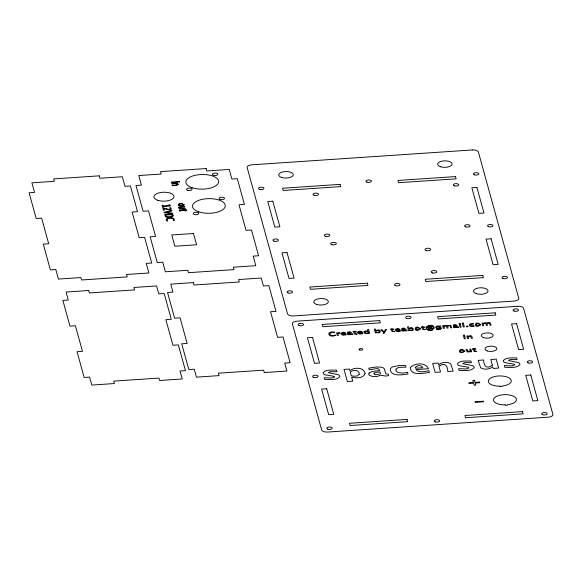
<?xml version="1.0" encoding="UTF-8"?>
<svg xmlns="http://www.w3.org/2000/svg" width="582" height="582" viewBox="0 0 582 582"><rect width="100%" height="100%" fill="white"/><g stroke="black" fill="none" stroke-linecap="round" stroke-linejoin="round"><path stroke-width="0.87" d="M457.008 327.288L453.342 327.31C452.716 325.52 461.308 325.185 453.262 325.549L453.152 325.156C456.295 323.316 457.132 326.153 458.681 327.317L457.896 327.455A0.88 0.393 -0.9 0 1 457.008 327.288M441.178 328.335L440.399 329.419L436.624 329.718L436.631 329.296L439.323 329.259A1.426 0.64 -0.9 0 0 440.116 328.772L440.007 327.964C437.795 330.641 432.906 326.291 437.715 325.993A2.153 0.96 -0.9 0 1 439.112 326.109L440.538 325.862L441.178 328.335M173.545 219.414L173.283 220.593L174.36 220.52C175.32 216.053 163.171 217.224 166.816 221.036L167.805 220.971C164.51 218.286 172.432 217.297 173.545 219.414M500.025 386.128L500.025 386.201A1.186 0.531 -0.9 0 0 501.342 386.644A1.186 0.531 -0.9 0 0 502.375 386.041L504.099 385.75A11.487 5.122 -0.9 0 0 508.333 377.514A11.487 5.122 -0.9 0 0 489.658 378.773A11.487 5.122 -0.9 0 0 498.199 386.15L500.025 386.128M505.191 404.839L505.191 404.912A1.186 0.531 -0.9 0 0 506.507 405.356A1.186 0.531 -0.9 0 0 507.54 404.752L509.265 404.461A11.487 5.122 -0.9 0 0 513.499 396.226A11.487 5.122 -0.9 0 0 494.824 397.484A11.487 5.122 -0.9 0 0 503.365 404.854L505.191 404.839M395.986 369.163L395.956 370.421L396.706 371.665L398.183 372.567L402.679 373.127L407.56 372.313L408.018 373.979C402.809 374.859 390.086 377.02 390.406 368.828A8.941 3.987 -0.9 0 1 393.57 366.565L399.739 365.438L405.487 365.409L405.967 367.147L398.379 367.38L395.986 369.163M470.482 324.771L471.18 325.884L474.083 325.796L474.199 326.211L470.787 326.357A3.034 1.353 -0.9 0 1 469.601 325.804L469.463 324.421A2.517 1.12 -0.9 0 1 470.62 323.868L473.435 323.672L473.544 324.072L471.289 324.174L470.482 324.771M170.606 208.611C168.707 210.888 165.339 207.468 162.836 208.138L163.426 210.284L164.371 210.226L163.942 208.654L169.98 209.84A2.008 0.895 -0.9 0 0 171.05 209.476L171.181 208.152L169.711 207.767L170.606 208.611M179.634 210.626L179.845 211.331L180.995 210.589L184.8 210.306L184.996 210.997L185.804 210.946L185.614 210.248L186.8 210.167L185.389 209.44L179.634 210.626M178.769 207.468L178.878 208.043L180.238 208.632L179.125 208.705L179.256 209.185L185.207 208.785L185.076 208.305C179.241 209.709 177.357 206.384 184.741 207.105L184.61 206.625L178.769 207.468M178.223 184.538L176.622 185.418L172.345 185.702L172.214 185.221C179.598 185.942 177.699 182.617 171.879 184.021L171.748 183.541L177.699 183.134L177.83 183.614L176.717 183.694L178.223 184.538M376.409 332.577L375.419 332.977L374.35 329.099L375.426 329.026L375.899 330.729C380.541 327.586 382.418 334.439 376.409 332.577M409.553 330.343L408.564 330.743L407.495 326.866L408.571 326.793L409.044 328.495C413.686 325.353 415.555 332.206 409.553 330.343M172.214 215.522L172.163 215.857C170.533 217.151 166.219 217.741 165.623 215.064L172.017 214.634L172.214 215.522M183.381 204.682C182.741 205.999 179.78 206.035 178.783 204.98C179.438 203.685 182.377 203.649 183.381 204.682M342.165 333.224L344.74 333.377L343.853 332.729L342.165 333.224M358.825 332.096L361.4 332.257L360.513 331.609L358.825 332.096M396.386 329.565L398.961 329.725L398.073 329.077L396.386 329.565M415.701 367.206L415.533 368.231L422.736 367.751C421.877 365.14 418.283 365.307 416.297 366.442L415.701 367.206M329.739 333.544C329.739 336.229 333.719 335.588 335.407 335.006L335.53 335.45C328.27 338.448 325.44 330.627 334.592 332.096L334.723 332.577L331.464 332.555L329.739 333.544M365.052 373.368C363.561 378.722 355.958 378.249 351.623 377.063L352.765 381.174L347.352 381.537L343.998 369.403L349.411 369.039L349.877 370.719C353.82 367.155 363.925 366.893 365.052 373.368M363.99 331.849C363.815 334.024 367.3 334.032 368.479 332.911L368.617 333.406L369.701 333.333L368.639 329.485L367.548 329.558L367.97 331.063L365.576 330.882L363.99 331.849M334.33 376.794L333.712 377.609L331.282 378.031L324.203 377.74L324.691 379.508C329.521 379.202 336.287 380.795 339.837 376.714L339.233 375.252L338.004 374.626L328.35 372.727L330.001 371.731L336.985 371.716L336.52 370.021C332.235 370.421 326.08 369.003 323.054 372.72L323.636 374.146L324.785 374.772L333.479 376.234L334.33 376.794M468.728 367.737L468.11 368.552L465.68 368.973L458.609 368.682L459.089 370.45C463.919 370.145 470.685 371.738 474.235 367.657L473.632 366.194L472.402 365.569L462.748 363.67L464.4 362.673L471.384 362.659L470.918 360.964C466.633 361.364 460.478 359.945 457.452 363.663L458.034 365.089L459.183 365.714L467.877 367.177L468.728 367.737M514.473 364.652L513.855 365.467L511.425 365.889L504.347 365.605L504.834 367.366C509.665 367.067 516.43 368.653 519.981 364.572L519.377 363.117L518.147 362.484L508.493 360.585L510.145 359.589L517.129 359.574L516.663 357.886C512.378 358.279 506.224 356.868 503.197 360.585L503.772 362.004L504.929 362.63L513.622 364.092L514.473 364.652M428.046 327.717C427.741 329.492 430.447 329.47 431.393 328.554C436.253 330.569 433.946 323.81 429.931 325.6C421.804 326.269 427.814 332.213 432.732 330.023L432.652 329.732C420.924 332.082 429.669 320.878 433.881 327.979L433.43 328.554L432.317 328.575L431.618 326.633L429.269 326.851L428.046 327.717M374.008 373.171L374.168 374.277L375.761 374.815L380.475 373.746L379.973 371.934L376.423 372.262L374.008 373.171M341.074 333.341L341.176 334.199L342.151 334.854A2.75 1.222 -0.9 0 0 343.766 335.116L346.225 334.832L346.115 334.446L343.315 334.665L342.165 333.915C350.277 334.825 343.045 330.38 341.074 333.341M357.726 332.22L357.828 333.071L358.803 333.733A2.75 1.222 -0.9 0 0 360.425 333.995L362.877 333.704L362.775 333.326L359.967 333.544L358.825 332.795C366.929 333.704 359.705 329.259 357.726 332.22M395.287 329.688L395.389 330.54L396.364 331.202A2.75 1.222 -0.9 0 0 397.986 331.464L400.438 331.173L400.336 330.794L397.528 331.012L396.386 330.263C404.497 331.173 397.266 326.728 395.287 329.688M173.13 215.755L172.759 216.482L171.181 217.151L167.107 217.253A3.405 1.52 -0.9 0 1 165.441 216.569L164.619 214.613L172.738 214.067L173.13 215.755M420.502 328.866C412.871 334.344 414.151 322.806 420.502 328.866M464.8 351.172C457.168 356.65 458.449 345.104 464.8 351.172M480.717 324.814C473.086 330.285 474.366 318.747 480.717 324.814M410.281 367.511C410.426 376.125 423.943 373.258 429.443 372.429L428.978 370.741C424.875 371.36 419.113 373.331 415.984 369.585L428.425 368.748C425.791 361.902 414.58 363.037 410.281 367.511M348.574 333.777L349.178 334.352L350.881 333.995L350.691 333.311L348.574 333.777M402.788 330.125L403.399 330.692L405.101 330.343L404.912 329.652L402.788 330.125M454.28 326.655L454.884 327.222L456.586 326.873L456.397 326.182L454.28 326.655M184.218 204.908C175.517 209.869 177.255 199.546 184.218 204.908M369.032 373.062L368.726 374.422L369.425 375.426L372.924 376.569A7.268 3.245 -0.9 0 0 378.271 376.096C381.523 373.782 384.978 377.383 388.638 375.463L388.136 374.124L386.222 374.015L385.626 373.258L384.236 368.661L382.963 367.678L380.795 367.118L375.892 367.046L368.784 368.159L369.243 369.817L377.005 368.566L378.977 369.141L379.595 370.552L372.138 371.512L369.032 373.062M347.534 333.755L347.636 334.432L348.662 334.759L351.302 334.41A0.88 0.393 -0.9 0 0 352.19 334.577L352.976 334.446C351.426 333.282 350.59 330.438 347.447 332.278L347.556 332.678C351.812 331.82 350.851 333.13 347.534 333.755M401.755 330.103L401.856 330.78L402.882 331.107L405.516 330.758A0.88 0.393 -0.9 0 0 406.403 330.925L407.196 330.787C405.647 329.623 404.81 326.786 401.66 328.626L401.769 329.019C406.032 328.168 405.072 329.477 401.755 330.103M429.036 327.346L429.21 328.706L431.211 328.146L430.891 326.975L429.036 327.346M365.285 331.514L365.089 331.864C365.038 333.595 367.409 333.355 368.391 332.613L368.057 331.391L365.285 331.514M379.297 331.776L378.358 332.431L376.321 332.242L375.979 331.027C376.969 330.278 379.34 330.045 379.297 331.776M412.442 329.543L411.503 330.198L409.459 330.009L409.124 328.794C410.114 328.044 412.485 327.812 412.442 329.543M359.261 374.19L357.435 375.987L353.47 376.227L351.23 375.63L350.255 372.094C352.838 369.614 359.523 369.446 359.261 374.19M386.47 329.507L384.215 333.333L383.094 333.413L383.793 332.387L380.759 329.892L381.923 329.812L384.178 331.689L385.451 329.572L386.47 329.507M416.145 328.073L415.934 328.866L416.828 329.703L418.618 329.667L419.338 329.092L418.414 327.804L416.145 328.073M476.367 324.014L476.156 324.814L477.051 325.651L478.833 325.607L479.553 325.032L478.63 323.752L476.367 324.014M460.449 350.371L460.238 351.172L461.133 352.008L462.916 351.965L463.636 351.397L462.712 350.109L460.449 350.371M436.886 326.691L436.667 327.448L437.191 328.073L439.927 327.666L439.621 326.567L436.886 326.691M338.062 333.028L336.556 332.868L337.284 335.516L338.368 335.443L337.887 333.697L339.953 333.05L339.481 332.613A1.906 0.851 -0.9 0 0 338.062 333.028M447.849 325.629L445.143 325.527L443.848 326.146L443.71 325.651L442.626 325.724L443.36 328.372L444.437 328.299L443.95 326.524L445.55 325.869L446.394 326.08L447.012 328.124L448.096 328.052L447.609 326.276L449.224 325.629L450.046 325.833L450.664 327.877L451.748 327.804L450.621 325.331L447.849 325.629M487.221 322.974L484.515 322.872L483.22 323.49L483.082 322.995L482.005 323.068L482.74 325.716L483.817 325.644L483.329 323.868L484.93 323.221L485.774 323.425L486.385 325.469L487.476 325.396L486.981 323.621L488.596 322.974L489.426 323.177L490.037 325.222L491.128 325.149L490 322.675L487.221 322.974M439.985 365.583L438.981 366.376L440.53 371.993L435.118 372.356L432.659 363.43L438.064 363.066L438.53 364.747C441.803 362.055 447.056 361.48 450.708 363.685L453.16 371.141L447.747 371.505C447.834 366.158 444.859 362.259 439.985 365.583M492.357 365.125C487.258 369.184 483.729 366.835 483.591 359.996L478.178 360.36L480.63 367.817C484.282 370.014 489.535 369.454 492.808 366.755L493.274 368.435L498.679 368.071L496.22 359.145L490.808 359.509L492.357 365.125M468.546 336.549L468.168 336.833L468.641 338.542L467.564 338.615L466.829 335.967L467.906 335.894L468.044 336.396L469.987 335.698L471.696 336.061L472.431 338.288L471.347 338.36L470.554 336.207L468.546 336.549M470.285 350.895L467.892 351.513L467.099 349.36L466.022 349.433L467.171 351.892L469.048 351.95L470.402 351.324L470.54 351.826L471.624 351.754L470.889 349.105L469.812 349.178L470.285 350.895M171.726 210.422L163.993 212.335L164.124 212.816L172.599 213.579L172.476 213.128L165.535 212.503L171.872 210.931L171.726 210.422M356.992 334.192L354.387 333.959L353.747 332.082L352.903 331.769L354.584 331.122L354.729 331.645L356.286 331.544L356.388 331.9L354.831 332.009L355.362 333.697L356.992 334.192M394.552 331.66L391.948 331.427L391.315 329.55L390.464 329.237L392.144 328.59L392.29 329.114L393.847 329.012L393.949 329.368L392.392 329.477L392.923 331.165L394.552 331.66M425.173 329.594L422.568 329.361L421.935 327.484L421.084 327.171L422.765 326.524L422.91 327.048L424.467 326.946L424.569 327.31L423.012 327.411L423.543 329.099L425.173 329.594M476.44 351.426L473.835 351.193L473.202 349.316L472.351 349.004L474.032 348.356L474.177 348.88L475.734 348.778L475.836 349.135L474.279 349.244L474.81 350.931L476.44 351.426M472.286 149.96L251.911 164.808A5.471 2.437 -0.9 0 0 247.154 167.594L287.552 313.88A5.471 2.437 -0.9 0 0 293.648 315.924L514.015 301.076A5.471 2.437 -0.9 0 0 518.78 298.297L478.382 152.011A5.471 2.437 -0.9 0 0 472.286 149.96M206.137 168.554L160.545 171.625L161.207 174.04L138.771 175.553L141.419 185.127L135.992 185.491L143.099 211.244L148.526 210.873L155.598 236.467L150.171 236.83L157.278 262.577L162.705 262.213L165.353 271.787L187.782 270.274L188.452 272.689L234.044 269.619L233.382 267.203L255.811 265.69L253.17 256.116L258.597 255.753L251.489 229.999L246.062 230.37L238.991 204.777L244.418 204.413L237.31 178.667L231.883 179.03L229.235 169.457L206.806 170.963L206.137 168.554M99.246 175.837L53.653 178.907L54.322 181.322L31.886 182.835L34.527 192.409L29.1 192.78L36.208 218.526L41.635 218.163L48.706 243.749L43.279 244.113L50.387 269.866L55.814 269.495L58.462 279.076L80.898 277.563L81.56 279.978L127.152 276.901L126.49 274.486L148.927 272.98L146.278 263.399L151.706 263.035L144.598 237.289L139.171 237.652L132.099 212.066L137.534 211.695L130.419 185.949L124.992 186.313L122.351 176.739L99.915 178.252L99.246 175.837M177.299 181.693L171.348 182.093L171.479 182.573L177.437 182.173L177.299 181.693M179.46 181.548L178.383 181.62L178.514 182.101L179.598 182.028L179.46 181.548M340.063 184.363L282.525 188.241L283.15 190.489L340.688 186.611L340.063 184.363M455.495 176.579L397.957 180.456L398.583 182.712L456.121 178.834L455.495 176.579M162.865 205.264L162.051 205.315L162.589 207.243L163.397 207.192L163.2 206.465L170.701 205.963L169.697 204.806L168.86 204.857L169.471 205.555L163.062 205.984L162.865 205.264M272.834 201.19L267.771 201.525L274.835 227.118L279.898 226.776L272.834 201.19M476.92 187.433L471.857 187.775L478.921 213.361L483.984 213.019L476.92 187.433M193.479 233.498L171.77 234.961L174.876 246.23L196.592 244.767L193.479 233.498M287.013 252.523L281.943 252.864L289.007 278.451L294.077 278.116L287.013 252.523M491.099 238.773L486.028 239.115L493.099 264.701L498.163 264.359L491.099 238.773M193.377 282.597L170.759 284.118L172.963 292.091L167.536 292.455L174.644 318.201L180.071 317.837L187.135 343.424L181.708 343.787L188.823 369.541L194.25 369.177L196.447 377.143L219.065 375.616L218.395 373.2L263.631 370.152L264.293 372.567L286.911 371.047L284.714 363.081L290.142 362.71L283.027 336.963L277.599 337.327L270.535 311.741L275.963 311.377L268.855 285.624L263.428 285.988L261.223 278.021L238.613 279.549L239.275 281.964L194.046 285.013L193.377 282.597M88.704 290.527L66.093 292.048L68.29 300.014L62.863 300.377L69.971 326.131L75.398 325.767L82.469 351.353L77.042 351.717L84.15 377.471L89.577 377.1L91.781 385.066L114.392 383.545L113.73 381.13L158.959 378.082L159.628 380.497L182.239 378.969L180.042 371.003L185.469 370.639L178.361 344.893L172.934 345.257L165.863 319.671L171.297 319.3L164.182 293.554L158.755 293.917L156.558 285.951L133.94 287.479L134.609 289.887L89.373 292.935L88.704 290.527M367.351 283.172L309.813 287.05L310.439 289.305L367.97 285.427L367.351 283.172M482.784 275.395L425.246 279.273L425.871 281.528L483.402 277.65L482.784 275.395M517.522 306.307L297.147 321.155A5.471 2.437 -0.9 0 0 292.39 323.934L321.671 429.989A5.471 2.437 -0.9 0 0 327.768 432.04L548.142 417.192A5.471 2.437 -0.9 0 0 552.9 414.406L523.611 308.351A5.471 2.437 -0.9 0 0 517.522 306.307M379.74 320.587L322.202 324.465L322.828 326.72L380.359 322.843L379.74 320.587M495.173 312.81L437.635 316.688L438.261 318.943L495.799 315.066L495.173 312.81M463.308 323.105L462.224 323.177L463.287 327.026L464.371 326.953L463.308 323.105M460.129 323.563L459.045 323.636L459.176 324.116L460.26 324.043L460.129 323.563M460.391 324.523L459.314 324.596L460.042 327.244L461.126 327.171L460.391 324.523M467.739 326.116L466.386 326.204L466.553 326.808L467.906 326.713L467.739 326.116M312.512 337.415L307.442 337.756L314.513 363.343L319.576 363.008L312.512 337.415M516.598 323.665L511.534 324.007L518.598 349.593L523.662 349.251L516.598 323.665M464.4 335.152L463.316 335.225L463.454 335.705L464.531 335.632L464.4 335.152M464.662 336.112L463.585 336.185L464.312 338.833L465.396 338.76L464.662 336.112M326.691 388.754L321.62 389.096L328.685 414.682L333.755 414.34L326.691 388.754M530.777 374.997L525.706 375.339L532.777 400.933L537.841 400.591L530.777 374.997M474.41 380.293L472.831 380.395L473.399 382.447L468.772 382.76L468.968 383.465L473.595 383.152L474.163 385.211L475.741 385.102L475.174 383.043L479.786 382.738L479.597 382.032L474.977 382.345L474.41 380.293M483.184 401.202L475.065 401.747L475.232 402.351L483.344 401.806L483.184 401.202M407.029 419.404L349.491 423.281L350.117 425.537L407.647 421.659L407.029 419.404M522.461 411.627L464.923 415.504L465.549 417.752L523.08 413.875L522.461 411.627M426.3 250.609A2.852 1.273 -0.9 0 0 430.665 249.525A2.852 1.273 -0.9 0 0 426.49 248.405A2.852 1.273 -0.9 0 0 426.3 250.609M432.47 272.929A2.852 1.273 -0.9 0 0 436.827 271.845A2.852 1.273 -0.9 0 0 432.652 270.725A2.852 1.273 -0.9 0 0 432.47 272.929M331.973 244.716A2.852 1.273 -0.9 0 0 336.338 243.632A2.852 1.273 -0.9 0 0 332.162 242.512A2.852 1.273 -0.9 0 0 331.973 244.716M474.446 174.862A2.735 1.222 -0.9 0 0 478.833 174.018A2.735 1.222 -0.9 0 0 475.101 172.759A2.735 1.222 -0.9 0 0 474.446 174.862M503.066 278.502A2.735 1.222 -0.9 0 0 507.453 277.658A2.735 1.222 -0.9 0 0 503.721 276.406A2.735 1.222 -0.9 0 0 503.066 278.502M288.119 292.986A2.735 1.222 -0.9 0 0 292.513 292.142A2.735 1.222 -0.9 0 0 288.781 290.891A2.735 1.222 -0.9 0 0 288.119 292.986M259.499 189.346A2.735 1.222 -0.9 0 0 263.893 188.503A2.735 1.222 -0.9 0 0 260.161 187.244A2.735 1.222 -0.9 0 0 259.499 189.346M488.574 226.696A2.735 1.222 -0.9 0 0 492.961 225.852A2.735 1.222 -0.9 0 0 489.229 224.594A2.735 1.222 -0.9 0 0 488.574 226.696M273.991 241.159A2.735 1.222 -0.9 0 0 278.385 240.308A2.735 1.222 -0.9 0 0 274.653 239.057A2.735 1.222 -0.9 0 0 273.991 241.159M395.571 285.667A2.735 1.222 -0.9 0 0 399.958 284.816A2.735 1.222 -0.9 0 0 396.226 283.565A2.735 1.222 -0.9 0 0 395.571 285.667M366.995 182.188A2.735 1.222 -0.9 0 0 371.389 181.337A2.735 1.222 -0.9 0 0 367.657 180.085A2.735 1.222 -0.9 0 0 366.995 182.188M476.265 293.641A7.29 3.252 -0.9 0 0 487.978 291.386A7.29 3.252 -0.9 0 0 478.026 288.039A7.29 3.252 -0.9 0 0 476.265 293.641M316.579 304.408A7.29 3.252 -0.9 0 0 328.292 302.145A7.29 3.252 -0.9 0 0 318.339 298.799A7.29 3.252 -0.9 0 0 316.579 304.408M440.37 166.721A7.29 3.252 -0.9 0 0 452.083 164.466A7.29 3.252 -0.9 0 0 442.131 161.119A7.29 3.252 -0.9 0 0 440.37 166.721M281.521 177.43A7.29 3.252 -0.9 0 0 293.226 175.167A7.29 3.252 -0.9 0 0 283.274 171.828A7.29 3.252 -0.9 0 0 281.521 177.43M542.744 414.733A2.735 1.222 -0.9 0 0 547.131 413.889A2.735 1.222 -0.9 0 0 543.399 412.631A2.735 1.222 -0.9 0 0 542.744 414.733M313.669 377.383A2.735 1.222 -0.9 0 0 318.063 376.539A2.735 1.222 -0.9 0 0 314.331 375.288A2.735 1.222 -0.9 0 0 313.669 377.383M327.797 429.218A2.735 1.222 -0.9 0 0 332.191 428.374A2.735 1.222 -0.9 0 0 328.459 427.115A2.735 1.222 -0.9 0 0 327.797 429.218M435.249 421.899A2.735 1.222 -0.9 0 0 439.636 421.048A2.735 1.222 -0.9 0 0 435.903 419.797A2.735 1.222 -0.9 0 0 435.249 421.899M514.124 311.094A2.735 1.222 -0.9 0 0 518.511 310.242A2.735 1.222 -0.9 0 0 514.779 308.991A2.735 1.222 -0.9 0 0 514.124 311.094M528.252 362.928A2.735 1.222 -0.9 0 0 532.639 362.077A2.735 1.222 -0.9 0 0 528.907 360.825A2.735 1.222 -0.9 0 0 528.252 362.928M299.177 325.578A2.735 1.222 -0.9 0 0 303.571 324.734A2.735 1.222 -0.9 0 0 299.839 323.476A2.735 1.222 -0.9 0 0 299.177 325.578M406.673 318.419A2.735 1.222 -0.9 0 0 411.067 317.568A2.735 1.222 -0.9 0 0 407.335 316.317A2.735 1.222 -0.9 0 0 406.673 318.419M359.749 350.022A1.826 0.815 -0.9 0 0 362.681 349.455A1.826 0.815 -0.9 0 0 360.193 348.618A1.826 0.815 -0.9 0 0 359.749 350.022M157.795 200.295A10.025 4.474 -0.9 0 0 173.894 197.189A10.025 4.474 -0.9 0 0 160.21 192.591A10.025 4.474 -0.9 0 0 157.795 200.295M187.659 190.336A2.735 1.222 -0.9 0 0 192.053 189.492A2.735 1.222 -0.9 0 0 188.321 188.233A2.735 1.222 -0.9 0 0 187.659 190.336M213.47 175.269A2.735 1.222 -0.9 0 0 217.864 174.418A2.735 1.222 -0.9 0 0 214.132 173.167A2.735 1.222 -0.9 0 0 213.47 175.269M192.147 187.717A16.405 7.319 -0.9 0 0 218.497 182.632A16.405 7.319 -0.9 0 0 196.105 175.109A16.405 7.319 -0.9 0 0 192.147 187.717M194.323 214.474A2.735 1.222 -0.9 0 0 198.717 213.63A2.735 1.222 -0.9 0 0 194.985 212.379A2.735 1.222 -0.9 0 0 194.323 214.474M220.134 199.408A2.735 1.222 -0.9 0 0 224.528 198.564A2.735 1.222 -0.9 0 0 220.796 197.305A2.735 1.222 -0.9 0 0 220.134 199.408M198.811 211.855A16.405 7.319 -0.9 0 0 225.161 206.777A16.405 7.319 -0.9 0 0 202.769 199.248A16.405 7.319 -0.9 0 0 198.811 211.855M483.577 337.647A5.922 2.641 -0.9 0 0 493.092 335.814A5.922 2.641 -0.9 0 0 485.002 333.093A5.922 2.641 -0.9 0 0 483.577 337.647M487.243 350.924A5.922 2.641 -0.9 0 0 496.759 349.091A5.922 2.641 -0.9 0 0 488.669 346.37A5.922 2.641 -0.9 0 0 487.243 350.924M314.091 195.283A2.735 1.222 -0.9 0 0 318.478 194.439A2.735 1.222 -0.9 0 0 314.746 193.18A2.735 1.222 -0.9 0 0 314.091 195.283M465.644 226.871A2.735 1.222 -0.9 0 0 470.03 226.027A2.735 1.222 -0.9 0 0 466.298 224.776A2.735 1.222 -0.9 0 0 465.644 226.871M325.418 236.321A2.735 1.222 -0.9 0 0 329.812 235.477A2.735 1.222 -0.9 0 0 326.08 234.219A2.735 1.222 -0.9 0 0 325.418 236.321M454.309 185.833A2.735 1.222 -0.9 0 0 458.696 184.989A2.735 1.222 -0.9 0 0 454.964 183.737A2.735 1.222 -0.9 0 0 454.309 185.833"/></g></svg>
